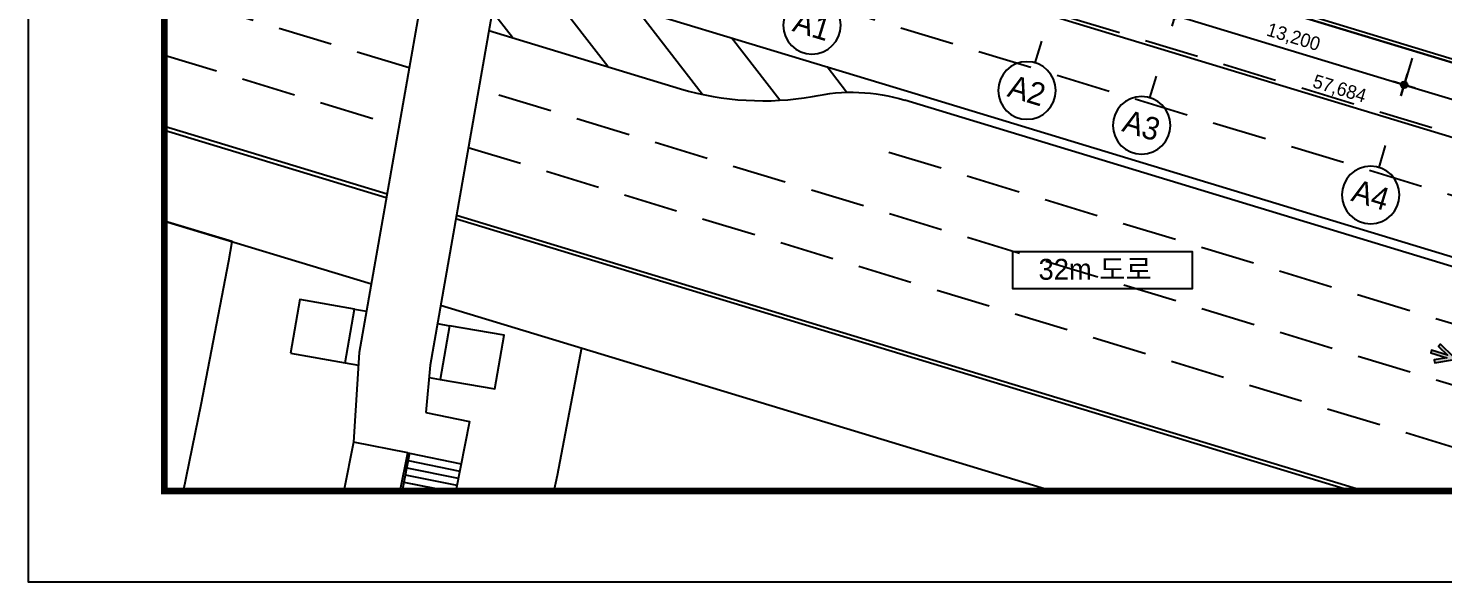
# Model space of a CAD drawing. Header units: metres. Extents: x 630750 to 860239, y 578133 to 726633.
# Drawn here: x 630750 to 708704, y 578133 to 608629 of the extents above; entities that cross this region are included whole.
import ezdxf
from ezdxf.enums import TextEntityAlignment as Align

# ---------------------------------------------------------------- set-up
doc = ezdxf.new("R2010")
doc.units = ezdxf.units.M
doc.linetypes.add('DASHED4', pattern=[4.5, 3, -1.5])
doc.layers.get('Defpoints').update_dxf_attribs({"color": 8})
for name, color, linetype in [('001dmp-FORM', 7, 'Continuous'), ('0block-1', 7, 'Continuous'), ('_보도', 7, 'Continuous'), ('A-DIM', 7, 'Continuous'), ('A-ETC-1', 7, 'Continuous'), ('A-ETC-ROAD', 71, 'Continuous'), ('A-ETC-ROAD-STRP', 251, 'Continuous'), ('A-GRID-DIMS', 14, 'Continuous'), ('A-HAT', 8, 'Continuous'), ('A-HAT-253', 253, 'Continuous'), ('A-TXT-M', 3, 'Continuous'), ('DIM', 7, 'Continuous'), ('H-도시지원', 142, 'Continuous'), ('HYUN', 7, 'Continuous')]:
    doc.layers.add(name, color=color, linetype=linetype)
doc.layers.add('sol-land', color=8, linetype='Continuous', lineweight=25)
doc.styles.add('TEXT(돋음)', font='')
doc.styles.add('돋움', font='')
doc.styles.get('TEXT(돋음)').set_extended_font_data('Dotum')
doc.styles.get('돋움').set_extended_font_data('Dotum')
doc.dimstyles.new('DIM250', dxfattribs={"dimscale": 250, "dimtxt": 3, "dimasz": 1, "dimexe": 2, "dimexo": 3, "dimgap": 1, "dimtad": 1, "dimdec": 0, "dimzin": 0, "dimdsep": 46, "dimlunit": 6, "dimtxsty": 'TEXT(돋음)', "dimblk": 'Z_DOT', "dimcen": 2.5, "dimdle": 2, "dimclrd": 256, "dimclre": 256, "dimclrt": 3, "dimadec": 0, "dimazin": 0, "dimtfac": 1, "dimtdec": 0, "dimtix": 1, "dimtmove": 2, "dimatfit": 3, "dimldrblk": 'Z_DOT', "dimfxl": 1, "dimtolj": 1, "dimtzin": 0, "dimarcsym": 0})

# ---------------------------------------------------------------- blocks, each defined once
blk = doc.blocks.new('중간 단면 대지')
at = {"layer": 'A-ETC-ROAD-STRP', "ltscale": 1000}
h = blk.add_hatch(dxfattribs=at)
h.set_pattern_fill('ANSI31', color=256, scale=1000, angle=82.84905, style=0)
h.set_pattern_definition([(127.8490474, (-327394648.6, -352002815.8), (-2507.075411, -1948.126762), [])])
h.paths.add_polyline_path([(877969, 325421), (876951, 322073, 0.116012), (884223, 321644, -0.12772), (889306, 321452), (889450, 321931)])
h.paths.add_polyline_path([(866994, 328757), (866384, 325285), (876951, 322073), (877969, 325421)])
edge = h.paths.add_edge_path()
edge.add_line((848501, 331469), (848501, 330720))
edge.add_line((848501, 330720), (862567, 326445))
edge.add_line((862567, 326445), (863177, 329918))
edge.add_line((863177, 329918), (858833, 331238))
edge.add_arc((854290, 315992), 15909, 73.40612, 99.8657)
edge.add_arc((849392, 341550), 10120, 264.94995, 282.39279, ccw=False)
at = {"layer": 'A-HAT-253'}
blk.add_hatch(color=256, dxfattribs=at).paths.add_polyline_path([(921259, 307003), (921187, 306774), (919863, 307191), (920542, 307305), (920515, 307464), (919543, 307301), (918840, 307991), (918728, 307877), (919219, 307394), (918345, 307670), (918297, 307517), (919178, 307240), (918491, 307125), (918517, 306966), (919489, 307129), (920192, 306438), (920305, 306553), (919808, 307041), (921139, 306622), (921068, 306394), (923397, 305995)])
blk.add_hatch(color=256, dxfattribs=at).paths.add_polyline_path([(921259, 307003), (921187, 306774), (919863, 307191), (920542, 307305), (920515, 307464), (919543, 307301), (918840, 307991), (918728, 307877), (919219, 307394), (918345, 307670), (918297, 307517), (919178, 307240), (918491, 307125), (918517, 306966), (919489, 307129), (920192, 306438), (920305, 306553), (919808, 307041), (921139, 306622), (921068, 306394), (923397, 305995)])
at = {"layer": '0block-1', "flags": 128}
for points in [[(848501, 314781), (859909, 311314)], [(849547, 299907), (850524, 304666), (852051, 312597), (852234, 313647)], [(849547, 299907), (850524, 304666), (852051, 312597), (852234, 313647)], [(863726, 310154), (897433, 299907)], [(871493, 307793), (870140, 300765), (869964, 299907)], [(871493, 307793), (870140, 300765), (869964, 299907)]]:
    blk.add_lwpolyline(points, dxfattribs=at)
at = {"layer": '_보도', "color": 7, "ltscale": 10}
for p, q in [((848501, 320007), (860781, 316275)), ((864597, 315115), (914625, 299907))]:
    blk.add_line(p, q, dxfattribs=at)
at = {"layer": 'A-ETC-1', "color": 8}
blk.add_line((862013, 301991), (861602, 299907), dxfattribs=at)
blk.add_line((862013, 301991), (861602, 299907), dxfattribs=at)
at = {"layer": 'A-ETC-1'}
blk.add_line((861915, 302010), (862013, 301991), dxfattribs=at)
blk.add_line((861915, 302010), (862013, 301991), dxfattribs=at)
at = {"layer": 'A-ETC-1', "color": 8}
for points in [[(871175, 375451), (859245, 307531)], [(875075, 374766), (863145, 306846), (863145, 306846)], [(858978, 309926), (859645, 309809)], [(858978, 309926), (859645, 309809)], [(863546, 309128), (864218, 309011)], [(863546, 309128), (864218, 309011)], [(859245, 307531), (858921, 302606)], [(859245, 307531), (858921, 302606)], [(858462, 306970), (859199, 306842)], [(858462, 306970), (859199, 306842)], [(863145, 306846), (862918, 304230)], [(863145, 306846), (862918, 304230)], [(863086, 306163), (863702, 306056)], [(863086, 306163), (863702, 306056)], [(862918, 304230), (865324, 303734), (864555, 299907)], [(862918, 304230), (865324, 303734), (864555, 299907)], [(861496, 299907), (861915, 302010), (858921, 302606), (858383, 299907)]]:
    blk.add_lwpolyline(points, dxfattribs=at)
for points in [[(855456, 307495), (858462, 306970), (858978, 309926), (855972, 310450)], [(855456, 307495), (858462, 306970), (858978, 309926), (855972, 310450)], [(863702, 306056), (866708, 305531), (867224, 308486), (864218, 309011)], [(863702, 306056), (866708, 305531), (867224, 308486), (864218, 309011)]]:
    blk.add_lwpolyline(points, close=True, dxfattribs=at)
at = {"layer": 'A-ETC-ROAD', "color": 7, "ltscale": 10}
for p, q in [((929704, 320408), (868780, 338927)), ((868780, 338927), (929704, 320408)), ((848501, 320007), (860781, 316275)), ((864597, 315115), (914625, 299907))]:
    blk.add_line(p, q, dxfattribs=at)
for points in [[(848501, 314781), (859909, 311314)], [(863726, 310154), (897433, 299907)]]:
    blk.add_lwpolyline(points, dxfattribs=at)
at = {"layer": 'A-ETC-ROAD-STRP', "ltscale": 1000}
blk.add_line((866384, 325285), (876951, 322073), dxfattribs=at)
at = {"layer": 'A-ETC-ROAD-STRP', "linetype": 'DASHED4', "ltscale": 1000, "flags": 128}
for points in [[(868127, 335206), (984251, 299907)], [(867560, 331982), (973076, 299907)], [(862000, 323220), (848501, 327323)], [(848501, 323927), (861434, 319995)], [(938693, 299907), (865817, 322060)], [(865251, 318835), (927518, 299907)], [(888433, 318582), (949868, 299907)]]:
    blk.add_lwpolyline(points, dxfattribs=at)
at = {"layer": 'A-ETC-ROAD-STRP', "ltscale": 1000, "flags": 128}
for points in [[(866994, 328757), (889450, 321931)], [(889305, 321453), (960183, 299907)], [(889305, 321453), (960183, 299907)], [(889450, 321931), (961902, 299907)], [(889450, 321931), (961902, 299907)]]:
    blk.add_lwpolyline(points, dxfattribs=at)
blk.add_lwpolyline([(876951, 322073, 0.116012), (884223, 321644, -0.12772), (889306, 321452, -0.12772)], format="xyb", dxfattribs=at)
at = {"layer": 'A-HAT'}
for p, q in [((868838, 339119), (929763, 320599)), ((848501, 319798), (860722, 316083)), ((864539, 314923), (913937, 299907))]:
    blk.add_line(p, q, dxfattribs=at)
at = {"layer": 'A-HAT-253'}
blk.add_lwpolyline([(919808, 307041), (921139, 306622), (921068, 306394), (923397, 305995), (921259, 307003), (921187, 306774), (919863, 307191), (920542, 307305), (920515, 307464), (919543, 307301), (918840, 307991), (918728, 307877), (919219, 307394), (918345, 307670), (918297, 307517), (919178, 307240), (918491, 307125), (918517, 306966), (919489, 307129), (920192, 306438), (920305, 306553)], close=True, dxfattribs=at)
blk.add_lwpolyline([(919808, 307041), (921139, 306622), (921068, 306394), (923397, 305995), (921259, 307003), (921187, 306774), (919863, 307191), (920542, 307305), (920515, 307464), (919543, 307301), (918840, 307991), (918728, 307877), (919219, 307394), (918345, 307670), (918297, 307517), (919178, 307240), (918491, 307125), (918517, 306966), (919489, 307129), (920192, 306438), (920305, 306553)], close=True, dxfattribs=at)
at = {"layer": 'A-TXT-M'}
blk.add_lwpolyline([(895270, 313102), (905142, 313102), (905142, 311048), (895270, 311048)], close=True, dxfattribs=at)
at = {"layer": 'H-도시지원', "color": 254, "true_color": 0xccf2ff, "flags": 128}
blk.add_lwpolyline([(849547, 299907), (850524, 304666), (852051, 312597), (852234, 313647), (848501, 314781)], dxfattribs=at)
at = {"layer": 'sol-land'}
for points in [[(862013, 301991), (864857, 301410)], [(862013, 301991), (864857, 301410)], [(861854, 301185), (864697, 300614)], [(861854, 301185), (864697, 300614)], [(861932, 301578), (864776, 301006)], [(861932, 301578), (864776, 301006)], [(861699, 300400), (864150, 299907)], [(861699, 300400), (864539, 299829)], [(861777, 300793), (864618, 300221)], [(861777, 300793), (864618, 300221)], [(861622, 300008), (862121, 299907)], [(861622, 300008), (862121, 299907)]]:
    blk.add_lwpolyline(points, dxfattribs=at)
at = {"layer": 'A-TXT-M', "style": '돋움'}
blk.add_text('32m 도로', height=1152, rotation=0, dxfattribs=at).set_placement((896678, 311548))
blk = doc.blocks.new('*U32')
blk.add_line((0, 5), (0, 0))
blk.add_circle((0, 11.35), 6.35)
at = {"color": 3, "style": '돋움'}
blk.add_attdef('NO', text='', height=5, dxfattribs=at).set_placement((0, 11.35), align=Align.MIDDLE_CENTER)
blk = doc.blocks.new('Z_DOT')
at = {"layer": 'DIM', "color": 7}
for p, q in [((-2.5, 0), (2.5, 0)), ((0, -2.5), (0, 2.5))]:
    blk.add_line(p, q, dxfattribs=at)
for radius in [0.75, 0.375]:
    blk.add_circle((0, 0), radius, dxfattribs=at)
blk = doc.blocks.new('*D48')
at = {"layer": 'A-DIM', "lineweight": -2, "transparency": 16777216}
for p, q in [((676229, 616332), (675060, 612478)), ((675444, 612884), (730165, 596280)), ((731428, 599582), (730259, 595729))]:
    blk.add_line(p, q, dxfattribs=at)
at = {"layer": 'Defpoints', "color": 0, "transparency": 16777216}
for p in [(676447, 617049), (731646, 600300), (730404, 596207)]:
    blk.add_point(p, dxfattribs=at)
at = {"layer": 'A-DIM', "lineweight": -2, "transparency": 16777216, "xscale": 250, "yscale": 250, "zscale": 250}
for p, rotation in [((675205, 612957), 163.1200000135865), ((730404, 596207), 343.1200000135865)]:
    blk.add_blockref('Z_DOT', p, dxfattribs=dict(at, rotation=rotation))
at = {"layer": 'A-DIM', "color": 3, "transparency": 16777216, "insert": (703007, 605250), "char_height": 750, "attachment_point": 5, "rotation": 343.12, "style": 'TEXT(돋음)'}
blk.add_mtext('\\A1;57,684', dxfattribs=at)
blk = doc.blocks.new('*D50')
at = {"layer": 'A-DIM', "lineweight": -2, "transparency": 16777216}
for p, q in [((707027, 606986), (706435, 605035)), ((706819, 605441), (715814, 602712)), ((716500, 604112), (715908, 602160))]:
    blk.add_line(p, q, dxfattribs=at)
at = {"layer": 'Defpoints', "color": 0, "transparency": 16777216}
for p in [(707245, 607704), (716718, 604829), (716053, 602639)]:
    blk.add_point(p, dxfattribs=at)
at = {"layer": 'A-DIM', "lineweight": -2, "transparency": 16777216, "xscale": 250, "yscale": 250, "zscale": 250}
for p, rotation in [((706580, 605514), 163.1200000021423), ((716053, 602639), 343.1200000021422)]:
    blk.add_blockref('Z_DOT', p, dxfattribs=dict(at, rotation=rotation))
at = {"layer": 'A-DIM', "color": 3, "transparency": 16777216, "insert": (711519, 604744), "char_height": 750, "attachment_point": 5, "rotation": 343.12, "style": 'TEXT(돋음)'}
blk.add_mtext('\\A1;9,900', dxfattribs=at)
blk = doc.blocks.new('*D55')
at = {"layer": 'A-DIM', "lineweight": -2, "transparency": 16777216}
for p, q in [((694396, 610819), (693804, 608868)), ((694188, 609274), (706341, 605587)), ((707027, 606987), (706435, 605035))]:
    blk.add_line(p, q, dxfattribs=at)
at = {"layer": 'Defpoints', "color": 0, "transparency": 16777216}
for p in [(694613, 611537), (707245, 607704), (706580, 605514)]:
    blk.add_point(p, dxfattribs=at)
at = {"layer": 'A-DIM', "lineweight": -2, "transparency": 16777216, "xscale": 250, "yscale": 250, "zscale": 250}
for p, rotation in [((693949, 609347), 163.1200000000003), ((706580, 605514), 343.1200000000003)]:
    blk.add_blockref('Z_DOT', p, dxfattribs=dict(at, rotation=rotation))
at = {"layer": 'A-DIM', "color": 3, "transparency": 16777216, "insert": (700467, 608098), "char_height": 750, "attachment_point": 5, "rotation": 343.12, "style": 'TEXT(돋음)'}
blk.add_mtext('\\A1;13,200', dxfattribs=at)
blk = doc.blocks.new('xref-sheet(건축)')
at = {"layer": '001dmp-FORM', "color": 30}
blk.add_lwpolyline([(8410, 5940), (0, 5940), (0, 0), (8410, 0)], close=True, dxfattribs=at)
at = {"layer": '001dmp-FORM', "const_width": 15}
blk.add_lwpolyline([(300, 200), (300, 5740), (8210, 5740), (8210, 200)], close=True, dxfattribs=at)

msp = doc.modelspace()

# ---------------------------------------------------------------- block references
at = {"xscale": 24.9999912600033, "yscale": 24.99999123637099, "zscale": 24.99999123690949}
msp.add_blockref('xref-sheet(건축)', (630750, 578132.8), dxfattribs=at)
at = {"layer": 'A-GRID-DIMS'}
ref = msp.add_blockref('*U32', (674765.2, 611512.8, 0), dxfattribs=dict(at, xscale=-250.0000000000548, yscale=250, zscale=250, rotation=163.1091878485269))
ref.add_attrib('NO', 'A1', dxfattribs={"layer": '0', "color": 3, "height": 1250, "rotation": 343.109188, "style": '돋움'}).set_placement((673941.3, 608799.3, 0), align=Align.MIDDLE_CENTER)
ref = msp.add_blockref('*U32', (686613.1, 607915.2, 0), dxfattribs=dict(at, xscale=-250.0000000000548, yscale=250, zscale=250, rotation=163.1091878485269))
ref.add_attrib('NO', 'A2', dxfattribs={"layer": '0', "color": 3, "height": 1250, "rotation": 343.109188, "style": '돋움'}).set_placement((685789.1, 605201.7, 0), align=Align.MIDDLE_CENTER)
ref = msp.add_blockref('*U32', (692931.9, 605995.9, 0), dxfattribs=dict(at, xscale=-250.0000000000548, yscale=250, zscale=250, rotation=163.1091878485269))
ref.add_attrib('NO', 'A3', dxfattribs={"layer": '0', "color": 3, "height": 1250, "rotation": 343.109188, "style": '돋움'}).set_placement((692107.9, 603282.4, 0), align=Align.MIDDLE_CENTER)
ref = msp.add_blockref('*U32', (705558.9, 602162.3, 0), dxfattribs=dict(at, xscale=-250.0000000000548, yscale=250, zscale=250, rotation=163.1091878485269))
ref.add_attrib('NO', 'A4', dxfattribs={"layer": '0', "color": 3, "height": 1250, "rotation": 343.109188, "style": '돋움'}).set_placement((704735, 599448.9, 0), align=Align.MIDDLE_CENTER)
at = {"layer": 'HYUN'}
msp.add_blockref('중간 단면 대지', (-210250, 283225.3, 0), dxfattribs=at)

# ---------------------------------------------------------------- dimensions: what is measured, and where the dimension line sits
at = {"layer": 'A-DIM'}
dim = msp.add_aligned_dim(p1=(676446.8, 617049.5, 0), p2=(731645.9, 600299.7, 0), distance=-4277, dimstyle='DIM250', override={"dimfxl": 2}, dxfattribs=at)
dim.commit()
dim.dimension.update_dxf_attribs({"geometry": '*D48', "text_midpoint": (703007.1, 605249.6, 0)})
dim = msp.add_aligned_dim(p1=(694613.3, 611537.1, 0), p2=(707244.6, 607704.2, 0), distance=-2288.9, dimstyle='DIM250', dxfattribs=at)
dim.commit()
dim.dimension.update_dxf_attribs({"geometry": '*D55', "text_midpoint": (700467, 608098.1, 0)})
dim = msp.add_linear_dim(base=(716053.3, 602638.9, 0), p1=(707244.6, 607704.1, 0), p2=(716718, 604829.5, 0), angle=163.12, dimstyle='DIM250', override={"dimfxl": 2}, dxfattribs=at)
dim.commit()
dim.dimension.update_dxf_attribs({"geometry": '*D50', "text_midpoint": (711519.2, 604744, 0)})

doc.saveas('drawing.dxf')
